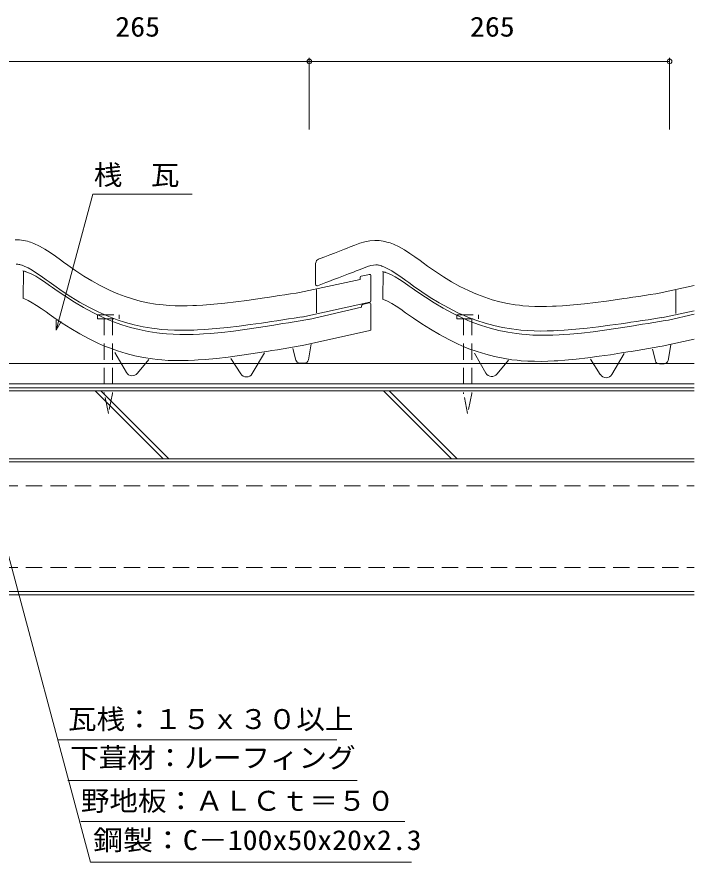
# Model space of a CAD drawing. Units: millimetres, scale not verified. Extents: x -664 to 637, y -302 to 322.
# Drawn here: x 139 to 637, y -302 to 319 of the extents above; entities that cross this region are included whole.
import ezdxf
from ezdxf.enums import TextEntityAlignment as Align

# ---------------------------------------------------------------- set-up
doc = ezdxf.new("R2010")
doc.units = ezdxf.units.MM
doc.header["$LTSCALE"] = 10
doc.linetypes.add('DASHED1', pattern=[1.8, 1.2, -0.6])
doc.linetypes.add('DASHED3', pattern=[4, 3, -1])
doc.layers.add('0-0_1', color=5, linetype='Continuous', lineweight=18)
doc.layers.add('0-1_2', color=7, linetype='Continuous', lineweight=18)
doc.styles.add('ＭＳ ゴシック', font='')
doc.styles.get('ＭＳ ゴシック').set_extended_font_data('MS Gothic')

msp = doc.modelspace()

# ---------------------------------------------------------------- linework, layer by layer
at = {"layer": '0-0_1', "color": 3}
for p, q in [((89.06, 286.6), (354.06, 286.6)), ((354.06, 289.1), (354.06, 236.6)), ((354.06, 286.6), (619.06, 286.6)), ((619.06, 289.1), (619.06, 236.6)), ((99.33, 47.85), (193.1, -302.1)), ((246.5, -5.52), (196.5, 44.48)), ((250.75, -5.52), (200.75, 44.48)), ((458.64, -5.52), (408.64, 44.48)), ((462.88, -5.52), (412.88, 44.48)), ((637.08, -5.52), (-365.36, -5.52)), ((-250.36, -7.82), (637.08, -7.82)), ((-250.36, -103.22), (637.08, -103.22)), ((637.08, -105.52), (-250.36, -105.52)), ((169.48, -212.28), (374.3, -212.28)), ((176.39, -242.14), (389.14, -242.14)), ((185.93, -272.24), (419.71, -272.24)), ((193.1, -302.1), (429.12, -302.1))]:
    msp.add_line(p, q, dxfattribs=at)
at = {"layer": '0-0_1'}
for p, q in [((358.72, 122.58), (358.72, 138.3)), ((360.76, 141.15), (361.19, 141.32)), ((143.43, 132.55), (143.47, 132.54)), ((143.47, 132.54), (144.05, 132.43)), ((143.79, 132.46), (143.61, 112.28)), ((144.05, 132.43), (144.7, 132.26)), ((144.7, 132.26), (145.49, 132.04)), ((145.49, 132.04), (145.67, 131.98)), ((145.67, 131.98), (147.14, 131.45)), ((147.14, 131.45), (149.97, 130.18)), ((407.92, 132.02), (407.96, 132.01)), ((407.96, 132.01), (408.54, 131.9)), ((408.28, 131.93), (408.11, 111.75)), ((408.54, 131.9), (409.2, 131.73)), ((409.2, 131.73), (409.99, 131.51)), ((409.99, 131.51), (410.17, 131.45)), ((410.17, 131.45), (411.63, 130.92)), ((411.63, 130.92), (414.46, 129.65)), ((149.97, 130.18), (152.84, 128.62)), ((152.84, 128.62), (155.95, 126.69)), ((155.95, 126.69), (159.32, 124.43)), ((159.32, 124.43), (162.94, 121.89)), ((346.96, 116.67), (391.41, 126.32)), ((391.41, 127.78), (391.41, 126.32)), ((398.21, 130), (392.21, 128.76)), ((399.41, 129.02), (399.41, 110.44)), ((414.46, 129.65), (417.33, 128.09)), ((417.33, 128.09), (420.44, 126.16)), ((420.44, 126.16), (423.81, 123.9)), ((162.94, 121.89), (165.18, 120.32)), ((165.18, 120.32), (168.72, 117.85)), ((359.23, 101.79), (359.23, 118.99)), ((360.08, 121.65), (366.25, 123.98)), ((423.81, 123.9), (427.44, 121.36)), ((427.44, 121.36), (429.67, 119.79)), ((429.67, 119.79), (433.21, 117.32)), ((611.45, 116.14), (637.08, 121.71)), ((623.72, 101.26), (623.72, 118.46)), ((143.46, 112.41), (144.21, 112.14)), ((144.21, 112.14), (147.17, 110.81)), ((168.72, 117.85), (174.9, 113.69)), ((174.9, 113.69), (181.31, 109.61)), ((407.95, 111.88), (408.7, 111.61)), ((433.21, 117.32), (439.4, 113.16)), ((439.4, 113.16), (445.8, 109.08)), ((147.17, 110.81), (150.16, 109.19)), ((150.16, 109.19), (153.35, 107.21)), ((153.35, 107.21), (156.77, 104.92)), ((181.31, 109.61), (187.95, 105.67)), ((187.95, 105.67), (194.84, 101.94)), ((398.62, 109.47), (348.49, 98.59)), ((353.7, 96.84), (392.38, 105.89)), ((392.38, 106.85), (392.38, 105.89)), ((398.19, 108.96), (393.15, 107.82)), ((399.41, 89.7), (399.41, 107.98)), ((408.7, 111.61), (411.67, 110.28)), ((411.67, 110.28), (414.65, 108.66)), ((414.65, 108.66), (417.85, 106.68)), ((417.85, 106.68), (421.26, 104.39)), ((445.8, 109.08), (452.44, 105.14)), ((156.77, 104.92), (160.41, 102.37)), ((160.41, 102.37), (162.64, 100.79)), ((162.64, 100.79), (166.16, 98.34)), ((194.84, 101.94), (201.91, 98.53)), ((421.26, 104.39), (424.9, 101.84)), ((424.9, 101.84), (427.13, 100.26)), ((427.13, 100.26), (430.66, 97.81)), ((452.44, 105.14), (459.33, 101.41)), ((459.33, 101.41), (466.4, 98)), ((637.08, 103.29), (612.98, 98.06)), ((618.2, 96.31), (637.08, 100.73)), ((166.16, 98.34), (172.32, 94.2)), ((172.32, 94.2), (178.68, 90.15)), ((201.91, 98.53), (206.27, 96.64)), ((206.27, 96.64), (209.96, 95.17)), ((209.96, 95.17), (216.13, 92.96)), ((330.42, 93.11), (334.62, 93.8)), ((334.62, 93.8), (338.83, 94.49)), ((338.83, 94.49), (343.03, 95.18)), ((343.03, 95.18), (347.22, 95.88)), ((347.22, 95.88), (351.41, 96.58)), ((351.41, 96.58), (353.84, 96.98)), ((430.66, 97.81), (436.81, 93.67)), ((436.81, 93.67), (443.17, 89.62)), ((466.4, 98), (470.77, 96.11)), ((470.77, 96.11), (474.45, 94.64)), ((474.45, 94.64), (480.62, 92.43)), ((594.91, 92.58), (599.12, 93.27)), ((599.12, 93.27), (603.32, 93.96)), ((603.32, 93.96), (607.52, 94.65)), ((607.52, 94.65), (611.71, 95.35)), ((611.71, 95.35), (615.9, 96.05)), ((615.9, 96.05), (618.33, 96.45)), ((178.68, 90.15), (185.25, 86.25)), ((216.13, 92.96), (222.49, 91.01)), ((222.49, 91.01), (228.95, 89.35)), ((228.95, 89.35), (235.5, 88)), ((235.5, 88), (242.02, 86.98)), ((281.24, 86.57), (289.8, 87.36)), ((289.8, 87.36), (298.31, 88.33)), ((298.31, 88.33), (306.72, 89.45)), ((306.72, 89.45), (315.03, 90.67)), ((315.03, 90.67), (323.23, 91.95)), ((323.23, 91.95), (327.97, 92.71)), ((327.97, 92.71), (330.42, 93.11)), ((398.63, 88.73), (349.05, 77.66)), ((443.17, 89.62), (449.74, 85.72)), ((480.62, 92.43), (486.99, 90.48)), ((486.99, 90.48), (493.45, 88.82)), ((493.45, 88.82), (499.99, 87.47)), ((499.99, 87.47), (506.51, 86.45)), ((554.29, 86.83), (562.81, 87.8)), ((562.81, 87.8), (571.21, 88.92)), ((571.21, 88.92), (579.52, 90.14)), ((579.52, 90.14), (587.73, 91.42)), ((587.73, 91.42), (592.46, 92.18)), ((592.46, 92.18), (594.91, 92.58)), ((185.25, 86.25), (192.07, 82.56)), ((192.07, 82.56), (199.06, 79.19)), ((242.02, 86.98), (245.94, 86.52)), ((245.94, 86.52), (249, 86.24)), ((249, 86.24), (253.95, 85.92)), ((253.95, 85.92), (258.92, 85.76)), ((258.92, 85.76), (263.83, 85.74)), ((263.83, 85.74), (268.66, 85.85)), ((268.66, 85.85), (273.38, 86.05)), ((273.38, 86.05), (276.18, 86.22)), ((276.18, 86.22), (281.24, 86.57)), ((449.74, 85.72), (456.56, 82.04)), ((456.56, 82.04), (463.55, 78.66)), ((506.51, 86.45), (510.44, 85.99)), ((510.44, 85.99), (513.49, 85.71)), ((513.49, 85.71), (518.45, 85.39)), ((518.45, 85.39), (523.42, 85.23)), ((523.42, 85.23), (528.32, 85.21)), ((528.32, 85.21), (533.15, 85.32)), ((533.15, 85.32), (537.87, 85.52)), ((537.87, 85.52), (540.67, 85.69)), ((540.67, 85.69), (545.73, 86.04)), ((545.73, 86.04), (554.29, 86.83)), ((637.08, 82.38), (613.54, 77.13)), ((199.06, 79.19), (203.36, 77.32)), ((203.36, 77.32), (206.99, 75.88)), ((206.99, 75.88), (213.07, 73.7)), ((326.41, 73.93), (330.62, 74.61)), ((330.62, 74.61), (334.82, 75.3)), ((334.82, 75.3), (339.02, 76)), ((339.02, 76), (343.21, 76.69)), ((344.11, 66.97), (341.87, 75.54)), ((343.21, 76.69), (347.4, 77.39)), ((347.4, 77.39), (349.01, 77.66)), ((353.42, 67.23), (355.35, 78.83)), ((463.55, 78.66), (467.85, 76.79)), ((467.85, 76.79), (471.48, 75.35)), ((471.48, 75.35), (477.57, 73.17)), ((595.11, 74.08), (599.31, 74.77)), ((599.31, 74.77), (603.51, 75.47)), ((603.51, 75.47), (607.7, 76.16)), ((608.61, 66.44), (606.36, 75.01)), ((607.7, 76.16), (611.89, 76.86)), ((611.89, 76.86), (613.51, 77.13)), ((617.91, 66.7), (619.85, 78.3)), ((219.5, 57.95), (210.97, 72.48)), ((213.07, 73.7), (219.35, 71.78)), ((219.35, 71.78), (225.72, 70.14)), ((225.72, 70.14), (232.18, 68.81)), ((232.18, 68.81), (238.61, 67.8)), ((285.91, 68.19), (294.38, 69.16)), ((294.38, 69.16), (302.76, 70.27)), ((302.76, 70.27), (311.05, 71.48)), ((311.05, 71.48), (319.24, 72.77)), ((312.13, 57.02), (321.07, 72.26)), ((319.24, 72.77), (323.96, 73.53)), ((323.96, 73.53), (326.41, 73.93)), ((484, 57.42), (475.46, 71.95)), ((477.57, 73.17), (483.84, 71.24)), ((483.84, 71.24), (490.22, 69.61)), ((490.22, 69.61), (496.67, 68.28)), ((550.41, 67.66), (558.88, 68.63)), ((558.88, 68.63), (567.25, 69.74)), ((567.25, 69.74), (575.54, 70.95)), ((575.54, 70.95), (583.73, 72.24)), ((576.62, 56.49), (585.56, 71.73)), ((583.73, 72.24), (588.46, 73)), ((588.46, 73), (590.91, 73.4)), ((590.91, 73.4), (595.11, 74.08)), ((227.67, 57.3), (235.98, 67.36)), ((238.61, 67.8), (242.47, 67.35)), ((242.47, 67.35), (245.47, 67.07)), ((245.47, 67.07), (250.37, 66.76)), ((250.37, 66.76), (255.28, 66.6)), ((255.28, 66.6), (260.12, 66.58)), ((260.12, 66.58), (264.91, 66.69)), ((264.91, 66.69), (269.59, 66.89)), ((269.59, 66.89), (272.37, 67.05)), ((272.37, 67.05), (277.4, 67.41)), ((277.4, 67.41), (285.91, 68.19)), ((303.62, 56.83), (296.29, 68.14)), ((350.46, 64.72), (347.04, 64.72)), ((492.17, 56.77), (500.47, 66.83)), ((496.67, 68.28), (503.1, 67.27)), ((503.1, 67.27), (506.96, 66.82)), ((506.96, 66.82), (509.96, 66.54)), ((509.96, 66.54), (514.86, 66.23)), ((514.86, 66.23), (519.77, 66.07)), ((519.77, 66.07), (524.62, 66.05)), ((524.62, 66.05), (529.4, 66.16)), ((529.4, 66.16), (534.09, 66.36)), ((534.09, 66.36), (536.86, 66.52)), ((536.86, 66.52), (541.89, 66.88)), ((541.89, 66.88), (550.41, 67.66)), ((568.11, 56.3), (560.79, 67.61)), ((614.95, 64.19), (611.53, 64.19))]:
    msp.add_line(p, q, dxfattribs=at)
at = {"layer": '0-0_1', "color": 3, "linetype": 'DASHED1'}
for p, q in [((203.3, 97.24), (203.3, 42.09)), ((209.3, 97.24), (209.3, 42.34)), ((467.58, 97.24), (467.58, 42.09)), ((473.58, 97.24), (473.58, 42.34)), ((206.25, 27.83), (203.3, 42.09)), ((209.3, 42.34), (206.25, 27.83)), ((470.53, 27.83), (467.58, 42.09)), ((473.58, 42.34), (470.53, 27.83)), ((-250.36, -25.52), (637.08, -25.52)), ((-250.36, -85.52), (637.08, -85.52))]:
    msp.add_line(p, q, dxfattribs=at)
at = {"layer": '0-0_1', "color": 3, "linetype": 'DASHED3'}
msp.add_line((-365.36, 46.48), (637.08, 46.48), dxfattribs=at)
at = {"layer": '0-0_1'}
for points in [[(137.84, 155.51), (140, 155.48), (140.85, 155.42), (142.31, 155.25), (143.78, 155), (145.23, 154.69), (146.67, 154.31), (148.1, 153.88), (148.92, 153.6), (151.41, 152.65), (155.57, 150.72), (159.58, 148.47), (163.46, 145.99), (167.27, 143.36), (171.04, 140.64), (173.22, 139.05), (176.55, 136.67), (182.34, 132.65), (188.22, 128.79), (194.19, 125.14), (200.29, 121.73), (206.53, 118.6), (210.23, 116.94), (213.29, 115.67), (218.65, 113.66), (224.11, 111.91), (229.64, 110.41)], [(361.19, 141.32), (362, 141.62), (365.55, 142.96), (369.11, 144.31), (372.67, 145.68), (376.26, 147.06), (379.87, 148.47), (381.97, 149.31), (384.05, 150.13), (387.66, 151.54), (391.29, 152.82), (394.95, 153.89), (398.63, 154.64), (402.33, 154.98), (404.49, 154.95), (405.34, 154.89), (406.81, 154.72), (408.27, 154.47), (409.72, 154.16), (411.16, 153.78), (412.59, 153.35), (413.41, 153.07), (415.91, 152.12), (420.07, 150.19), (424.07, 147.94), (427.96, 145.46), (431.76, 142.83), (435.53, 140.11), (437.71, 138.52), (441.04, 136.14), (446.84, 132.12), (452.71, 128.26), (458.68, 124.61), (464.78, 121.2), (471.03, 118.07), (474.72, 116.41), (477.78, 115.14), (483.14, 113.13), (488.6, 111.38), (494.13, 109.88)], [(138.56, 137.5), (139.23, 137.49), (139.16, 137.5), (139.77, 137.43), (140.36, 137.33), (141.03, 137.18), (141.76, 136.99), (142.61, 136.73), (142.86, 136.65), (144.42, 136.06), (147.36, 134.69), (150.33, 133.02), (153.49, 131), (156.88, 128.66), (160.48, 126.06), (162.69, 124.45), (166.18, 121.95), (172.27, 117.73), (178.58, 113.59), (185.1, 109.6), (191.86, 105.82), (198.81, 102.34), (203.08, 100.42), (206.68, 98.92), (212.74, 96.66), (218.99, 94.65), (225.34, 92.92)], [(366.29, 124), (368.35, 124.78), (371.92, 126.13), (375.51, 127.49), (379.13, 128.87), (382.78, 130.28), (386.46, 131.72), (388.62, 132.58), (390.64, 133.39), (393.91, 134.66), (396.81, 135.68), (399.28, 136.4), (401.27, 136.81), (403.05, 136.97), (403.73, 136.96), (403.65, 136.97), (404.27, 136.9), (404.86, 136.8), (405.52, 136.65), (406.26, 136.46), (407.11, 136.2), (407.35, 136.12), (408.91, 135.53), (411.86, 134.16), (414.82, 132.49), (417.99, 130.47), (421.37, 128.13), (424.98, 125.53), (427.18, 123.92), (430.67, 121.42), (436.77, 117.2), (443.07, 113.06), (449.59, 109.07), (456.36, 105.29), (463.3, 101.81), (467.57, 99.89), (471.18, 98.39), (477.23, 96.13), (483.48, 94.12), (489.83, 92.39)], [(229.64, 110.41), (235.24, 109.17), (240.88, 108.2), (244.17, 107.77), (246.69, 107.5), (251.05, 107.16), (255.41, 106.96), (259.77, 106.89), (264.14, 106.92), (268.5, 107.05), (271.03, 107.16), (275.76, 107.43), (283.9, 108.06), (292.02, 108.87), (300.13, 109.83), (308.22, 110.91), (316.31, 112.06), (320.99, 112.74), (323.43, 113.11), (327.62, 113.73), (331.82, 114.36), (336.01, 114.99), (340.21, 115.63), (344.4, 116.27), (346.83, 116.64)], [(494.13, 109.88), (499.73, 108.64), (505.38, 107.67), (508.67, 107.24), (511.19, 106.97), (515.54, 106.63), (519.9, 106.43), (524.26, 106.36), (528.63, 106.39), (533, 106.52), (535.53, 106.63), (540.26, 106.9), (548.39, 107.53), (556.52, 108.34), (564.62, 109.3), (572.72, 110.38), (580.8, 111.53), (585.48, 112.21), (587.92, 112.58), (592.12, 113.2), (596.31, 113.83), (600.51, 114.46), (604.7, 115.1), (608.89, 115.74), (611.33, 116.11)], [(225.34, 92.92), (231.77, 91.5), (238.19, 90.4), (242.05, 89.89), (245.04, 89.58), (249.93, 89.19), (254.84, 88.97), (259.69, 88.89), (264.47, 88.92), (269.16, 89.06), (271.94, 89.18), (276.97, 89.47), (285.5, 90.13), (293.98, 90.98), (302.37, 91.97), (310.67, 93.07), (318.88, 94.24), (323.62, 94.94), (326.07, 95.3), (330.29, 95.93), (334.5, 96.56), (338.7, 97.2), (342.91, 97.83), (347.11, 98.47), (348.72, 98.72)], [(489.83, 92.39), (496.27, 90.97), (502.68, 89.87), (506.54, 89.36), (509.53, 89.05), (514.43, 88.66), (519.33, 88.44), (524.18, 88.36), (528.97, 88.39), (533.65, 88.53), (536.43, 88.65), (541.46, 88.94), (549.99, 89.6), (558.47, 90.45), (566.86, 91.44), (575.17, 92.54), (583.37, 93.71), (588.11, 94.41), (590.57, 94.77), (594.78, 95.4), (598.99, 96.03), (603.2, 96.67), (607.4, 97.3), (611.6, 97.94), (613.22, 98.19)]]:
    msp.add_lwpolyline(points, dxfattribs=at)
at = {"layer": '0-0_1', "color": 3, "linetype": 'DASHED1'}
for points in [[(198.3, 100.24), (214.3, 100.24), (214.3, 97.24)], [(198.3, 100.24), (198.3, 97.24), (214.3, 97.24)], [(462.58, 100.24), (478.58, 100.24), (478.58, 97.24)], [(462.58, 100.24), (462.58, 97.24), (478.58, 97.24)]]:
    msp.add_lwpolyline(points, dxfattribs=at)
at = {"layer": '0-0_1', "color": 3}
msp.add_lwpolyline([(637.08, 44.48), (-365.36, 44.48), (-365.36, -5.52)], dxfattribs=at)
for centre in [(354.06, 286.6), (354.06, 286.6), (619.06, 286.6)]:
    msp.add_circle(centre, 1.7, dxfattribs=at)
at = {"layer": '0-0_1'}
for centre, radius, start, end in [((361.83, 138.35), 3, 110.94902, 178.7), ((392.41, 127.78), 1, 101.73308, 180), ((398.41, 129.02), 1, 0, 101.73308), ((359.72, 122.58), 1, 180, 290.73166), ((393.38, 106.85), 1, 102.72435, 180), ((398.41, 107.98), 1, 0, 102.72435), ((398.41, 110.44), 1, 282.24497, 0), ((398.41, 89.7), 1, 282.58296, 0), ((347.02, 67.73), 3, 194.67639, 270), ((350.46, 67.72), 3, 270, 350.53767), ((611.51, 67.2), 3, 194.67639, 270), ((614.95, 67.19), 3, 270, 350.53767), ((223.82, 60.48), 5, 210.42578, 320.47001), ((307.81, 59.55), 5, 212.93986, 329.61716), ((488.31, 59.95), 5, 210.42578, 320.47001), ((572.31, 59.02), 5, 212.93986, 329.61716)]:
    msp.add_arc(centre, radius, start, end, dxfattribs=at)
at = {"layer": '0-1_2'}
for p, q in [((-400.94, 286.6), (619.06, 286.6)), ((354.06, 289.1), (354.06, 236.6)), ((619.06, 289.1), (619.06, 236.6)), ((194.72, 188.98), (167.9, 88.91)), ((194.72, 188.98), (268.01, 188.98)), ((637.08, 64.48), (-317.36, 64.48)), ((-365.36, 44.48), (637.08, 44.48)), ((99.33, 47.85), (193.1, -302.1)), ((408.64, 44.48), (458.64, -5.52)), ((462.88, -5.52), (412.88, 44.48)), ((637.08, -7.82), (-250.36, -7.82)), ((637.08, -103.22), (-250.36, -103.22)), ((169.48, -212.28), (374.3, -212.28)), ((177.03, -242.14), (385.61, -242.14)), ((424.41, -272.24), (185.93, -272.24)), ((193.1, -302.1), (424.41, -302.1))]:
    msp.add_line(p, q, dxfattribs=at)
at = {"layer": '0-1_2', "color": 3}
for p, q in [((167.9, 88.91), (194.72, 188.98)), ((194.72, 188.98), (268.01, 188.98)), ((-317.36, 64.48), (637.08, 64.48)), ((-317.36, 49.48), (637.08, 49.48))]:
    msp.add_line(p, q, dxfattribs=at)
msp.add_lwpolyline([(171.65, 95.4), (167.9, 88.91), (167.9, 96.41)], dxfattribs=at)
at = {"layer": '0-1_2'}
for points in [[(167.9, 96.41), (167.9, 88.91), (171.65, 95.4)], [(-317.36, 64.48), (-317.36, 49.48), (637.08, 49.48)], [(637.08, -5.52), (-365.36, -5.52), (-365.36, 46.48), (637.08, 46.48)], [(196.5, 44.48), (246.5, -5.52), (250.75, -5.52), (200.75, 44.48)], [(-250.36, -5.52), (-250.36, -105.52), (637.08, -105.52)]]:
    msp.add_lwpolyline(points, dxfattribs=at)

# ---------------------------------------------------------------- texts
at = {"layer": '0-0_1', "color": 7, "style": 'ＭＳ ゴシック'}
for s, width, p in [('265', 1.1, (211.37, 300.39)), ('265', 1.1, (472.23, 300.39)), ('瓦桟：１５ｘ３０以上', 1.05, (176.59, -208.69)), ('下葺材：ルーフィング', 1.05, (178.17, -237.15)), ('野地板：ＡＬＣｔ＝５０', 1.05, (186.07, -268.77)), ('鋼製：C－100x50x20x2.3\u3000', 1.1, (195.1, -297.63))]:
    msp.add_text(s, height=14.66, dxfattribs=dict(at, width=width)).set_placement(p, align=Align.BOTTOM_LEFT)
at = {"layer": '0-1_2', "style": 'ＭＳ ゴシック', "width": 1.05}
msp.add_text('桟\u3000瓦', height=14.66, dxfattribs=at).set_placement((195.56, 191.3), align=Align.BOTTOM_LEFT)

doc.saveas('drawing.dxf')
